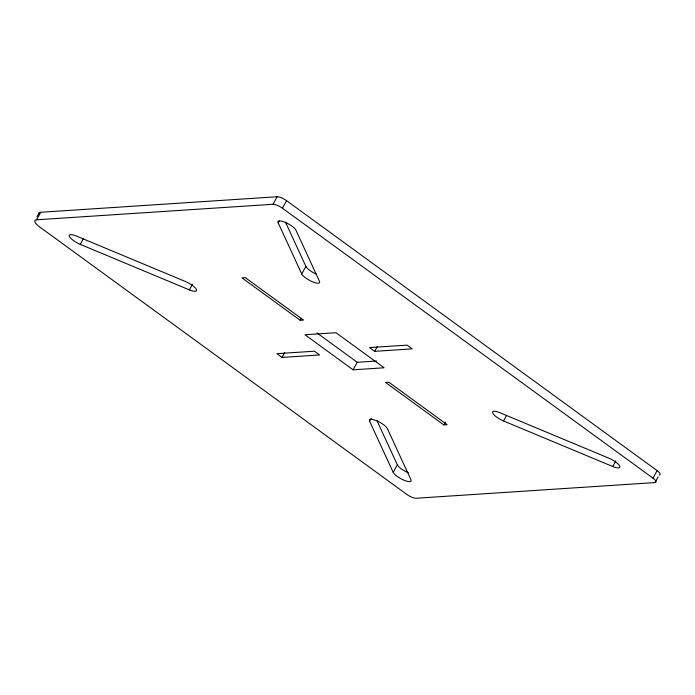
<?xml version="1.0" encoding="UTF-8"?>
<svg xmlns="http://www.w3.org/2000/svg" width="695" height="695" viewBox="0 0 695 695"><rect width="100%" height="100%" fill="white"/><g stroke="black" fill="none" stroke-linecap="round" stroke-linejoin="round"><path stroke-width="1.04" d="M37.044 216.675L39.129 212.905M658.122 476.918L655.003 482.573L416.105 498.254A7.697 2.189 28.9 0 1 406.679 494.327L39.954 227.161A12.823 3.64 28.9 0 1 36.566 219.802L40.718 212.27L277.157 196.746A7.697 2.189 28.9 0 1 286.583 200.673L657.122 470.619A7.697 2.189 28.9 0 1 659.164 475.032M80.229 244.353A10.26 2.91 28.9 0 1 69.422 236.482A10.26 2.91 28.9 0 1 76.389 236.031L185.556 281.571A10.26 2.91 28.9 0 1 196.364 289.441A10.26 2.91 28.9 0 1 189.396 289.902L80.229 244.353L83.348 238.706M189.396 289.902L192.515 284.246M36.566 219.802L272.996 204.278L277.157 196.746M655.003 482.573A7.697 2.189 28.9 0 0 652.97 478.151L282.422 208.213L286.583 200.673M278.156 222.782A10.26 2.91 28.9 0 1 285.115 222.322A10.26 2.91 28.9 0 1 295.922 230.193L319.5 281.353A10.26 2.91 28.9 0 1 312.541 281.814A10.26 2.91 28.9 0 1 301.734 273.943L278.156 222.782L279.19 220.897M301.734 273.943L305.896 266.411L285.489 222.131M300.205 320.282L303.533 320.065L245.274 277.618L241.947 277.844L300.205 320.282L301.239 318.397M282.048 357.421L319.613 354.954L314.453 351.201L276.897 353.668L282.048 357.421L284.655 352.713M353.103 369.818L384.135 367.785L336.006 332.723L304.975 334.755L353.103 369.818L357.265 362.286L376.525 361.018M374.657 351.34L412.213 348.873L407.062 345.12L369.497 347.587L374.657 351.34L377.255 346.631M369.592 421.17A10.26 2.91 28.9 0 1 376.56 420.718A10.26 2.91 28.9 0 1 387.367 428.589L410.945 479.75A10.26 2.91 28.9 0 1 403.977 480.21A10.26 2.91 28.9 0 1 393.179 472.339L369.592 421.17L371.156 418.347M393.179 472.339L397.332 464.799L376.925 420.527M443.836 424.914L447.163 424.697L388.905 382.259L385.586 382.476L443.836 424.914L445.399 422.091M503.545 420.962A10.26 2.91 28.9 0 1 492.738 413.091A10.26 2.91 28.9 0 1 499.705 412.63L608.872 458.179A10.26 2.91 28.9 0 1 619.671 466.05A10.26 2.91 28.9 0 1 612.703 466.501L503.545 420.962L506.664 415.306M612.703 466.501L615.831 460.855M652.97 478.151L657.122 470.619M317.007 332.957L357.265 362.286M272.996 204.278A7.697 2.189 28.9 0 1 282.422 208.213M39.163 214.59A12.823 3.64 28.9 0 1 40.718 212.27M316.373 274.143A10.26 2.91 28.9 0 1 305.896 266.411M408.46 472.809A10.26 2.91 28.9 0 1 397.332 464.799"/></g></svg>
